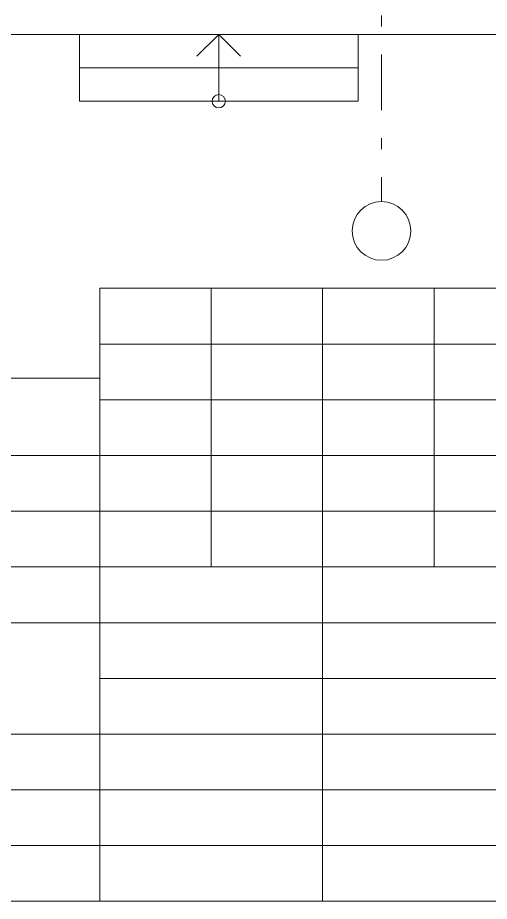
# Model space of a CAD drawing. Header units: metres. Extents: x 0 to 28.5, y 0.5 to 40.3.
# Drawn here: x 9.26 to 13.5, y 0.5 to 8.43 of the extents above; entities that cross this region are included whole.
import ezdxf

# ---------------------------------------------------------------- set-up
doc = ezdxf.new("R2010")
doc.units = ezdxf.units.M
doc.header["$MEASUREMENT"] = 0
doc.linetypes.add('( Dashdot )', pattern=[1.001, 0.5, -0.25, 0.001, -0.25])

msp = doc.modelspace()

# ---------------------------------------------------------------- linework, layer by layer
at = {"color": 1, "linetype": '( Dashdot )', "lineweight": 0}
msp.add_line((12.5279, 38.8978), (12.5279, 6.7778), dxfattribs=at)
at = {"color": 7, "linetype": 'Continuous', "lineweight": 13}
for p, q in [((4.9079, 8.2778), (15.7379, 8.2778)), ((9.8179, 8.2778), (9.8179, 7.6778)), ((12.3179, 8.2778), (12.3179, 7.6778)), ((9.8179, 7.6778), (12.3179, 7.6778)), ((10, 6), (28.5, 6)), ((10, 6), (10, 0.5)), ((11, 6), (11, 3.5)), ((12, 6), (12, 0.5)), ((13, 6), (13, 3.5)), ((2, 5.1936), (10, 5.1936)), ((10, 5.1936), (10, 0.5)), ((2, 4.5), (10, 4.5)), ((10, 4), (16.5, 4)), ((10, 3.5), (16.5, 3.5)), ((2, 1), (10, 1)), ((1.5611, 0.5), (28.5, 0.5)), ((2, 0.5), (10, 0.5))]:
    msp.add_line(p, q, dxfattribs=at)
at = {"color": 7, "linetype": 'Continuous', "lineweight": 0}
for p, q in [((10.8718, 8.0816), (11.0679, 8.2778)), ((11.0679, 7.6778), (11.0679, 8.2778)), ((11.264, 8.0816), (11.0679, 8.2778)), ((9.8179, 7.9778), (12.3179, 7.9778)), ((10, 5.5), (16.5, 5.5)), ((10, 5), (16.5, 5)), ((10, 4.5), (16.5, 4.5)), ((2, 4), (10, 4)), ((2, 3.5), (10, 3.5)), ((2, 3), (10, 3)), ((10, 3), (16.5, 3)), ((10, 2.5), (16.5, 2.5)), ((2, 2), (10, 2)), ((10, 2), (16.5, 2)), ((2, 1.5), (10, 1.5)), ((10, 1.5), (16.5, 1.5)), ((10, 1), (16.5, 1))]:
    msp.add_line(p, q, dxfattribs=at)
msp.add_circle((11.0679, 7.6778), 0.0597, dxfattribs=at)
at = {"color": 7, "linetype": 'Continuous', "lineweight": 13}
msp.add_circle((12.5279, 6.5144), 0.2634, dxfattribs=at)

doc.saveas('drawing.dxf')
